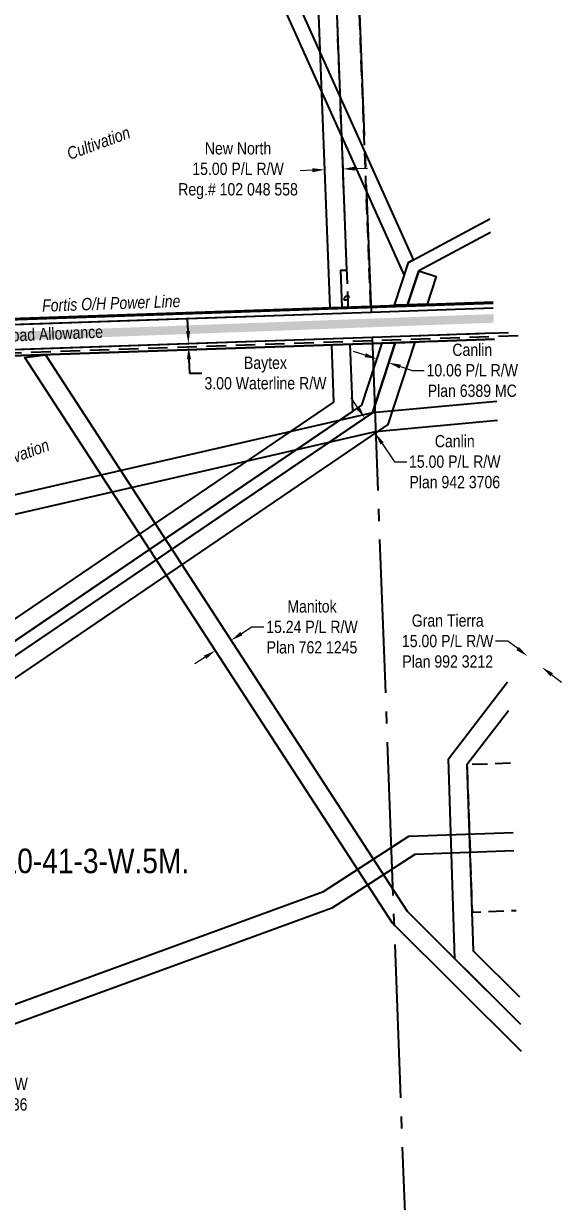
# Model space of a CAD drawing. Extents: x 675519 to 688669, y 5804595 to 5836613.
# Drawn here: x 679526 to 679964, y 5821818 to 5822778 of the extents above; entities that cross this region are included whole.
import ezdxf
from ezdxf.enums import TextEntityAlignment as Align

# ---------------------------------------------------------------- set-up
doc = ezdxf.new("R2010")
doc.units = 0
doc.header["$LTSCALE"] = 5
doc.header["$PDMODE"] = 3
doc.header["$PDSIZE"] = 10
for name, pattern in [('0', [1, 1, 0]), ('foc-ACCESSROAD', [3.75, 2.5, -1.25]), ('foc-QUARTERLINE', [33, 25, -3, 2, -3]), ('HIDDEN2', [4.7625, 3.175, -1.5875])]:
    doc.linetypes.add(name, pattern=pattern)
doc.layers.get('Defpoints').update_dxf_attribs({"color": 9})
for name, color, linetype in [('AS-POWER', 104, 'foc-POWER'), ('AS-POWER-T', 104, 'Continuous'), ('AS-ROADS', 254, 'Continuous'), ('AS-TELUS', 224, 'foc-TEL'), ('C-SYMBOL', 7, 'Continuous'), ('F-AR', 190, 'foc-ACCESSROAD'), ('F-RW', 190, 'Continuous'), ('F-WS', 190, 'foc-ACCESSROAD'), ('L-ROAD-T', 7, 'Continuous'), ('L-SEC', 7, 'Continuous'), ('L-SECQ', 8, 'foc-QUARTERLINE'), ('L-TITLEDB', 4, 'Continuous'), ('T-BUSH', 110, '0'), ('T-EXISTING RTF', 220, 'HIDDEN2'), ('T-EXISTING RTF-T', 220, 'Continuous')]:
    doc.layers.add(name, color=color, linetype=linetype)
doc.layers.add('F-RW-T', color=190, linetype='Continuous', lineweight=9)
doc.layers.add('T-TEXT', color=48, linetype='Continuous', lineweight=18)
doc.styles.add('175L', font='ARIALN.TTF', dxfattribs={"height": 20})
doc.styles.add('80', font='ARIALN.TTF', dxfattribs={"height": 10})
doc.styles.add('80CG', font='ARIALN.TTF', dxfattribs={"height": 10})
doc.styles.add('80L', font='ARIALN.TTF', dxfattribs={"height": 10})
doc.styles.add('80LS', font='ARIALNI.TTF', dxfattribs={"height": 10})
doc.styles.add('foc-LtypeFont', font='ARIALN.TTF', dxfattribs={"height": 7.35})
doc.linetypes.add('foc-POWER', pattern='A,6,-1,["P",foc-LtypeFont,S=0.2,R=0,X=-0.625,Y=-0.75],-1.24,4', length=12.24)
doc.linetypes.add('foc-TEL', pattern='A,2,-1,["T",foc-LtypeFont,S=0.2,R=0,X=-0.425,Y=-0.75],-1.24,8', length=12.24)
doc.linetypes.add('foc-TEL-NOLINE', pattern='A,0,-2,["T",foc-LtypeFont,S=0.2,R=0,X=-0.425,Y=-0.75],-10.24', length=12.24)
doc.dimstyles.new('Compass 5 000', dxfattribs={"dimscale": 5, "dimtxt": 9, "dimasz": 2, "dimexe": 0.2, "dimexo": 0.0625, "dimgap": 0.5, "dimtad": 0, "dimtih": 1, "dimtoh": 1, "dimzin": 0, "dimdsep": 46, "dimtxsty": '80CG', "dimcen": 0.1, "dimse1": 1, "dimse2": 1, "dimclrd": 256, "dimclrt": 256, "dimaunit": 1, "dimadec": 4, "dimazin": 0, "dimtfac": 0.06, "dimtofl": 0, "dimtmove": 0, "dimatfit": 1, "dimfxl": 0.2, "dimtolj": 1, "dimtzin": 0, "dimlwd": -1, "dimarcsym": 0})

# ---------------------------------------------------------------- blocks, each defined once
blk = doc.blocks.new('*D431')
at = {"layer": 'Defpoints', "color": 0, "transparency": 16777216}
for p in [(679430.14, 5821946.6), (679435.28, 5821932.51), (679435.95, 5821932.76)]:
    blk.add_point(p, dxfattribs=at)
at = {"layer": 'F-RW-T', "transparency": 16777216}
for p, q in [((679427.38, 5821956.24), (679423.95, 5821965.63)), ((679439.38, 5821923.36), (679442.81, 5821913.97)), ((679442.81, 5821913.97), (679452.81, 5821913.97))]:
    blk.add_line(p, q, dxfattribs=at)
for points in [[(679428.94, 5821956.81), (679425.81, 5821955.67), (679430.81, 5821946.84)], [(679440.95, 5821923.94), (679437.82, 5821922.79), (679435.95, 5821932.76)]]:
    blk.add_solid(points, dxfattribs=at)
at = {"layer": 'F-RW-T', "transparency": 16777216, "insert": (679491.9, 5821913.97), "char_height": 10, "attachment_point": 5, "style": '80CG'}
blk.add_mtext('\\A1;Manitok\\P15.00 P/L R/W\\PPlan 062 8036', dxfattribs=at)
blk = doc.blocks.new('*D432')
at = {"layer": 'Defpoints', "color": 0, "transparency": 16777216}
for p in [(679693.16, 5822277.73), (679694.76, 5822275.28), (679680.34, 5822269.39)]:
    blk.add_point(p, dxfattribs=at)
at = {"layer": 'F-RW-T', "transparency": 16777216}
for p, q in [((679703.14, 5822280.73), (679711.52, 5822286.18)), ((679711.52, 5822286.18), (679721.52, 5822286.18)), ((679673.55, 5822261.49), (679665.17, 5822256.04))]:
    blk.add_line(p, q, dxfattribs=at)
for points in [[(679702.23, 5822282.13), (679704.05, 5822279.33), (679694.76, 5822275.28)], [(679672.64, 5822262.89), (679674.46, 5822260.09), (679681.93, 5822266.94)]]:
    blk.add_solid(points, dxfattribs=at)
at = {"layer": 'F-RW-T', "transparency": 16777216, "insert": (679760.61, 5822286.18), "char_height": 10, "attachment_point": 5, "style": '80CG'}
blk.add_mtext('\\A1;Manitok\\P15.24 P/L R/W\\PPlan 762 1245', dxfattribs=at)
blk = doc.blocks.new('*D439')
at = {"layer": 'Defpoints', "color": 0, "transparency": 16777216}
for p in [(679802.23, 5822455.32), (679810.68, 5822442.89), (679812.12, 5822443.87)]:
    blk.add_point(p, dxfattribs=at)
at = {"layer": 'F-RW-T', "transparency": 16777216}
for p, q in [((679798.06, 5822464.57), (679792.44, 5822472.85)), ((679817.74, 5822435.6), (679827.84, 5822420.74)), ((679827.84, 5822420.74), (679837.84, 5822420.74))]:
    blk.add_line(p, q, dxfattribs=at)
for points in [[(679799.44, 5822465.51), (679796.68, 5822463.64), (679803.68, 5822456.3)], [(679819.12, 5822436.54), (679816.36, 5822434.66), (679812.12, 5822443.87)]]:
    blk.add_solid(points, dxfattribs=at)
at = {"layer": 'F-RW-T', "transparency": 16777216, "insert": (679876.93, 5822420.74), "char_height": 10, "attachment_point": 5, "style": '80CG'}
blk.add_mtext('\\A1;Canlin\\P15.00 P/L R/W\\PPlan 942 3706', dxfattribs=at)
blk = doc.blocks.new('*D440')
at = {"layer": 'Defpoints', "color": 0, "transparency": 16777216}
for p in [(679816.07, 5822512.25), (679823.09, 5822501.31), (679825.63, 5822509.15)]:
    blk.add_point(p, dxfattribs=at)
at = {"layer": 'F-RW-T', "transparency": 16777216}
for p, q in [((679804.02, 5822507.51), (679794.51, 5822510.6)), ((679832.6, 5822498.22), (679842.11, 5822495.13)), ((679842.11, 5822495.13), (679852.11, 5822495.13))]:
    blk.add_line(p, q, dxfattribs=at)
for points in [[(679804.53, 5822509.09), (679803.5, 5822505.92), (679813.53, 5822504.42)], [(679833.11, 5822499.8), (679832.08, 5822496.63), (679823.09, 5822501.31)]]:
    blk.add_solid(points, dxfattribs=at)
at = {"layer": 'F-RW-T', "transparency": 16777216, "insert": (679891.19, 5822495.13), "char_height": 10, "attachment_point": 5, "style": '80CG', "bg_fill": 3, "box_fill_scale": 1.1, "bg_fill_color": 256, "bg_fill_true_color": 13158600, "bg_fill_transparency": 0}
blk.add_mtext('\\A1;Canlin\\P10.06 P/L R/W\\PPlan 6389 MC', dxfattribs=at)
blk = doc.blocks.new('*D441')
at = {"layer": 'Defpoints', "color": 0, "transparency": 16777216}
for p in [(679936.09, 5822262.48), (679936.5, 5822263), (679948.38, 5822253.86)]:
    blk.add_point(p, dxfattribs=at)
at = {"layer": 'F-RW-T', "transparency": 16777216}
for p, q in [((679920.24, 5822274.67), (679910.24, 5822274.67)), ((679928.17, 5822268.58), (679920.24, 5822274.67)), ((679955.91, 5822247.24), (679963.83, 5822241.14))]:
    blk.add_line(p, q, dxfattribs=at)
for points in [[(679929.18, 5822269.9), (679927.15, 5822267.26), (679936.09, 5822262.48)], [(679956.92, 5822248.56), (679954.89, 5822245.92), (679947.98, 5822253.34)]]:
    blk.add_solid(points, dxfattribs=at)
at = {"layer": 'F-RW-T', "transparency": 16777216, "insert": (679871.16, 5822274.67), "char_height": 10, "attachment_point": 5, "style": '80CG'}
blk.add_mtext('\\A1;Gran Tierra\\P15.00 P/L R/W\\PPlan 992 3212', dxfattribs=at)
blk = doc.blocks.new('*D443')
at = {"layer": 'Defpoints', "color": 0, "transparency": 16777216}
for p in [(679770.91, 5822658.49), (679770.94, 5822657.67), (679785.93, 5822658.25)]:
    blk.add_point(p, dxfattribs=at)
at = {"layer": 'F-RW-T', "transparency": 16777216}
for p, q in [((679760.92, 5822658.11), (679750.92, 5822657.72)), ((679795.89, 5822659.46), (679805.88, 5822659.84))]:
    blk.add_line(p, q, dxfattribs=at)
for points in [[(679760.85, 5822659.77), (679760.98, 5822656.44), (679770.91, 5822658.49)], [(679795.82, 5822661.12), (679795.95, 5822657.79), (679785.9, 5822659.07)]]:
    blk.add_solid(points, dxfattribs=at)
at = {"layer": 'F-RW-T', "transparency": 16777216, "insert": (679700.39, 5822657.72), "char_height": 10, "attachment_point": 5, "style": '80CG'}
blk.add_mtext('\\A1;New North\\P15.00 P/L R/W\\PReg.# 102 048 558', dxfattribs=at)
blk = doc.blocks.new('*D823')
at = {"layer": 'Defpoints', "color": 0, "transparency": 16777216}
for p in [(679660.09, 5822514.06), (679704.98, 5822518.61), (679705.09, 5822515.61)]:
    blk.add_point(p, dxfattribs=at)
at = {"layer": 'T-EXISTING RTF-T', "transparency": 16777216}
for p, q in [((679659.65, 5822527.05), (679659.3, 5822537.05)), ((679660.44, 5822504.07), (679660.82, 5822492.88)), ((679660.82, 5822492.88), (679670.82, 5822492.88))]:
    blk.add_line(p, q, dxfattribs=at)
for points in [[(679661.31, 5822527.11), (679657.98, 5822527), (679659.99, 5822517.06)], [(679662.1, 5822504.12), (679658.77, 5822504.01), (679660.09, 5822514.06)]]:
    blk.add_solid(points, dxfattribs=at)
at = {"layer": 'T-EXISTING RTF-T', "transparency": 16777216, "insert": (679722.7, 5822492.88), "char_height": 10, "attachment_point": 5, "style": '80CG'}
blk.add_mtext('\\A1;Baytex\\P3.00 Waterline R/W', dxfattribs=at)

msp = doc.modelspace()

# ---------------------------------------------------------------- linework, layer by layer
at = {"layer": 'AS-POWER', "flags": 128}
msp.add_lwpolyline([(679015.094, 5822529.071), (679026.106, 5822519.544), (679125.561, 5822522.973), (679908.12, 5822549.844)], dxfattribs=at)
at = {"layer": 'AS-ROADS', "const_width": 6.999, "flags": 128}
msp.add_lwpolyline([(679908.594, 5822537.421), (677464.633, 5822447.257)], dxfattribs=at)
at = {"layer": 'AS-TELUS', "linetype": 'foc-TEL-NOLINE', "flags": 128}
msp.add_lwpolyline([(679007.495, 5822489.444), (679809.736, 5822517.022), (679909.243, 5822520.42)], dxfattribs=at)
at = {"layer": 'AS-TELUS', "flags": 128}
msp.add_lwpolyline([(679910.515, 5822487.06), (679883.998, 5822506.601)], dxfattribs=at)
at = {"layer": 'F-AR', "flags": 128}
for points in [[(679808.508, 5822547.466), (679787.06, 5823102.777)], [(679790.231, 5822546.839), (679769.491, 5823083.805)]]:
    msp.add_lwpolyline(points, dxfattribs=at)
at = {"layer": 'F-RW', "flags": 128}
for points in [[(679785.235, 5822546.646), (679784.079, 5822576.57), (679789.075, 5822576.763), (679782.949, 5822735.366), (679769.491, 5823083.805), (679694.466, 5823080.907), (679691.538, 5823156.721), (679676.551, 5823156.143), (679680.058, 5823065.341), (679755.083, 5823068.239), (679767.962, 5822734.787), (679775.241, 5822546.321)], [(679838.483, 5822548.474), (679827.767, 5822548.112), (679839.249, 5822583.059), (679905.5, 5822618.555)], [(679905.926, 5822607.382), (679847.55, 5822576.1), (679838.483, 5822548.474)], [(679776.42, 5822515.813), (679778.216, 5822469.302), (679116.071, 5822019.404), (679036.122, 5821987.021)], [(679791.407, 5822516.391), (679793.524, 5822461.571), (679123.18, 5822006.102), (679036.715, 5821971.079)], [(679931.369, 5821940.337), (679826.293, 5822045.059), (679526.82, 5822505.59), (679543.505, 5822507.886), (679838.176, 5822054.713), (679930.516, 5821962.7)], [(679911.171, 5822469.855), (679809.817, 5822460.483), (679185.146, 5822317.296)], [(679185.146, 5822317.296), (679024.066, 5822311.859), (679024.632, 5822296.632), (679187.13, 5822302.14), (679812.424, 5822445.412), (679911.754, 5822454.595)], [(679930.515, 5821962.704), (679877.116, 5822015.92), (679871.728, 5822178.804), (679919.885, 5822241.408)], [(679920.778, 5822217.987), (679886.891, 5822173.944), (679891.897, 5822022.543), (679929.666, 5821984.982)], [(679925.135, 5822103.765), (679844.291, 5822100.973), (679776.67, 5822057.165), (679271.872, 5821872.846), (679266.728, 5821886.934), (679769.937, 5822070.673), (679839.623, 5822115.818), (679924.563, 5822118.751)]]:
    msp.add_lwpolyline(points, dxfattribs=at)
for points in [[(679835.806, 5822572.49), (679839.249, 5822583.059), (679843.45, 5822585.297), (679593.463, 5823140.543), (679582.341, 5823135.536)], [(679838.483, 5822548.474), (679847.55, 5822576.1), (679861.822, 5822571.459), (679854.521, 5822549.022)], [(679828.398, 5822517.654), (679844.325, 5822518.197), (679822.538, 5822450.949), (679174.762, 5822010.864), (679037.311, 5821955.034), (679036.72, 5821970.98), (679167.642, 5822024.136), (679809.817, 5822460.483)], [(679817.711, 5822517.292), (679828.398, 5822517.654), (679809.817, 5822460.483), (679068.76, 5821956.949), (679037.707, 5821944.34), (679037.311, 5821955.034), (679063.997, 5821965.873), (679801.322, 5822466.869)]]:
    msp.add_lwpolyline(points, close=True, dxfattribs=at)
at = {"layer": 'F-WS', "flags": 128}
msp.add_lwpolyline([(679922.411, 5822175.182), (679886.891, 5822173.944), (679891.072, 5822054.031), (679926.984, 5822055.283)], dxfattribs=at)
at = {"layer": 'L-SEC', "flags": 128}
for points in [[(679808.765, 5822542.301), (679407.624, 5822528.507)], [(679908.279, 5822545.697), (679808.765, 5822542.301)], [(679408.423, 5822508.409), (679809.543, 5822522.201)], [(679809.543, 5822522.201), (679909.045, 5822525.597)]]:
    msp.add_lwpolyline(points, dxfattribs=at)
at = {"layer": 'L-SECQ', "flags": 128}
for points in [[(679779.206, 5823305.497), (679808.765, 5822542.301)], [(679809.543, 5822522.201), (679869.564, 5820917.608)]]:
    msp.add_lwpolyline(points, dxfattribs=at)
at = {"layer": 'L-TITLEDB', "flags": 128}
for points in [[(679006.598, 5822514.688), (679006.387, 5822519.864), (679808.565, 5822547.468), (679908.081, 5822550.866)], [(679908.279, 5822545.688), (679808.765, 5822542.292), (679006.598, 5822514.688)], [(679007.495, 5822489.444), (679007.303, 5822494.621), (679809.542, 5822522.203), (679909.045, 5822525.598)], [(679909.243, 5822520.418), (679809.75, 5822517.022), (679007.495, 5822489.444)]]:
    msp.add_lwpolyline(points, dxfattribs=at)
at = {"layer": 'T-BUSH', "flags": 128}
msp.add_lwpolyline([(679786.532, 5822552.697, 0.5205671), (679790.848, 5822555.335, 0.5205671)], format="xyb", close=True, dxfattribs=at)
at = {"layer": 'T-EXISTING RTF'}
msp.add_lwpolyline([(679928.532, 5822523.26), (679809.646, 5822519.203), (679239.192, 5822499.589), (679239.088, 5822502.586), (679809.543, 5822522.201), (679928.357, 5822526.256)], dxfattribs=at)

# ---------------------------------------------------------------- texts
at = {"layer": 'AS-POWER-T', "insert": (679540.284, 5822552.796), "char_height": 10.00007, "attachment_point": 1, "rotation": 1.982287, "style": '80'}
msp.add_mtext_dynamic_manual_height_columns('\\pi0.32626;{\\fArial Narrow|b0|i1|c0|p34;Fortis O/H Power Line}', width=112.50188, gutter_width=49.994, heights=[0], dxfattribs=at)
at = {"layer": 'C-SYMBOL', "color": 3, "style": '175L'}
msp.add_text('N.W.1/4 Sec. 10-41-3-W.5M.', height=20, dxfattribs=at).set_placement((679513.53, 5822079.671), align=Align.BOTTOM_CENTER)
at = {"layer": 'L-ROAD-T', "style": '80L'}
msp.add_text('Government Road Allowance', height=9.99881, rotation=2.357057, dxfattribs=at).set_placement((679515.935, 5822523.609), align=Align.MIDDLE_CENTER)
at = {"layer": 'T-TEXT', "style": '80LS'}
for p in [(679586.681, 5822680.297), (679520.807, 5822425.837)]:
    msp.add_text('Cultivation', height=10, rotation=20, dxfattribs=at).set_placement(p, align=Align.MIDDLE_CENTER)

# ---------------------------------------------------------------- dimensions: what is measured, and where the dimension line sits
at = {"layer": 'F-RW-T'}
for p1, p2, distance, text, picture, middle in [((679785.928, 5822658.247), (679770.941, 5822657.668), -0.826, 'New North\\P15.00 P/L R/W\\PReg.# 102 048 558', '*D443', (679700.392, 5822657.721)), ((679680.34, 5822269.394), (679693.161, 5822277.731), -2.925, 'Manitok\\P15.24 P/L R/W\\PPlan 762 1245', '*D432', (679760.609, 5822286.181)), ((679948.382, 5822253.863), (679936.498, 5822263.004), 0.661, 'Gran Tierra\\P15.00 P/L R/W\\PPlan 992 3212', '*D441', (679871.157, 5822274.675)), ((679430.138, 5821946.601), (679435.282, 5821932.513), 0.712, 'Manitok\\P15.00 P/L R/W\\PPlan 062 8036', '*D431', (679491.897, 5821913.97))]:
    dim = msp.add_aligned_dim(p1=p1, p2=p2, distance=distance, text=text, dimstyle='Compass 5 000', dxfattribs=at)
    dim.commit()
    dim.dimension.update_dxf_attribs({"geometry": picture, "text_midpoint": middle})
dim = msp.add_linear_dim(base=(679812.122, 5822443.873), p1=(679802.231, 5822455.321), p2=(679810.676, 5822442.89), angle=304.19134, text='Canlin\\P15.00 P/L R/W\\PPlan 942 3706', dimstyle='Compass 5 000', dxfattribs=at)
dim.commit()
dim.dimension.update_dxf_attribs({"geometry": '*D439', "text_midpoint": (679876.926, 5822420.737), "dimtype": 161})
at = {"layer": 'T-EXISTING RTF-T'}
dim = msp.add_linear_dim(base=(679660.093, 5822514.061), p1=(679704.984, 5822518.606), p2=(679705.087, 5822515.608), angle=271.969304, text='Baytex\\P3.00 Waterline R/W', dimstyle='Compass 5 000', dxfattribs=at)
dim.commit()
dim.dimension.update_dxf_attribs({"geometry": '*D823', "text_midpoint": (679722.7, 5822492.876), "dimtype": 161})

# ---------------------------------------------------------------- next in the draw order: dimensions: what is measured, and where the dimension line sits
at = {"layer": 'F-RW-T'}
dim = msp.add_linear_dim(base=(679823.086, 5822501.31), p1=(679816.074, 5822512.252), p2=(679825.633, 5822509.146), angle=341.995453, text='Canlin\\P10.06 P/L R/W\\PPlan 6389 MC', dimstyle='Compass 5 000', override={"dimtfill": 1, "dimtfillclr": 51}, dxfattribs=at)
dim.commit()
dim.dimension.update_dxf_attribs({"geometry": '*D440', "text_midpoint": (679891.193, 5822495.129), "dimtype": 161})

doc.saveas('drawing.dxf')
